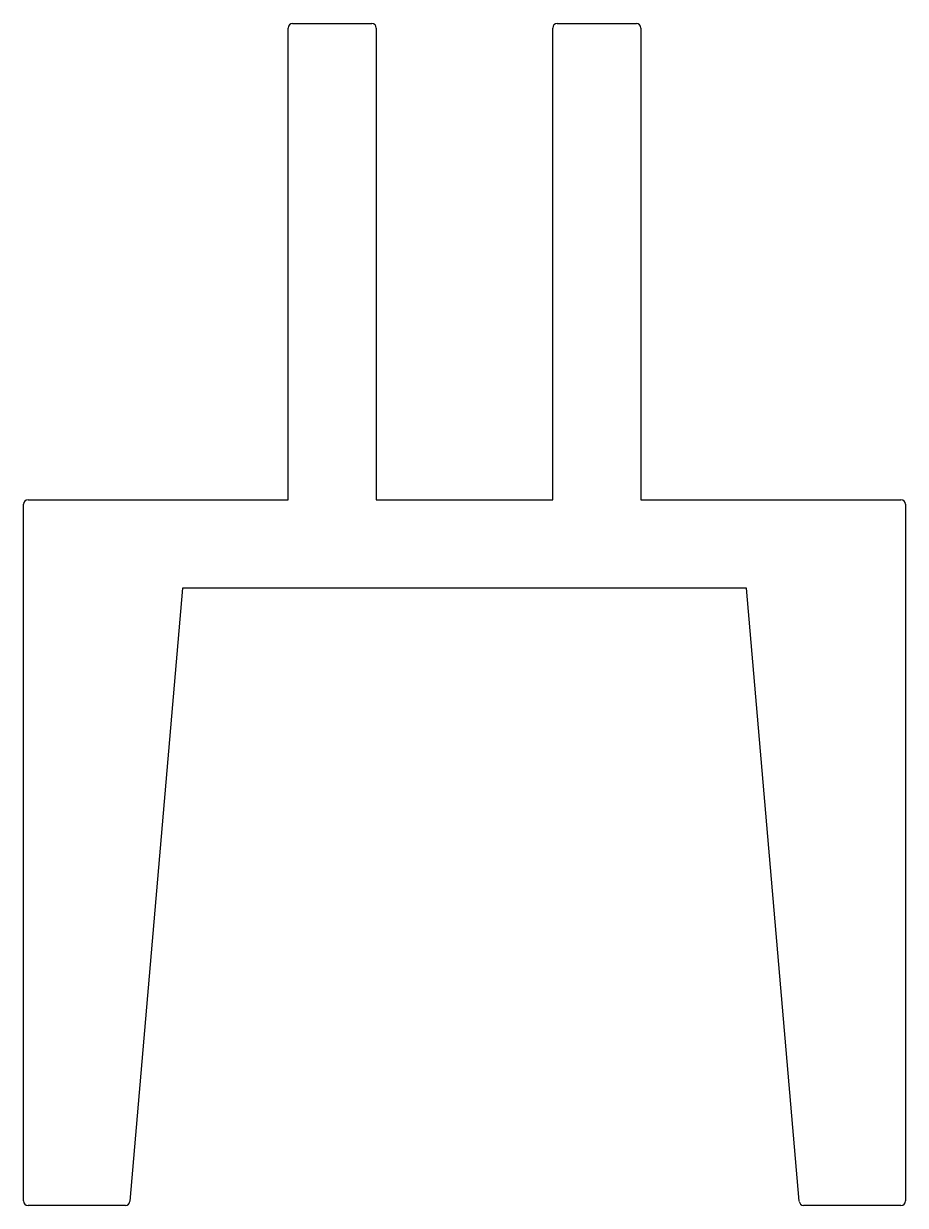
# Model space of a CAD drawing. Extents: x 2737 to 2837, y 1040 to 1174.
import ezdxf

# ---------------------------------------------------------------- set-up
doc = ezdxf.new("R2010")
doc.units = 0
doc.layers.get('0').update_dxf_attribs({"linetype": 'CONTINUOUS'})

msp = doc.modelspace()

# ---------------------------------------------------------------- linework, layer by layer
for p, q in [((2767.35, 1119.5), (2767.35, 1173)), ((2767.85, 1173.5), (2776.85, 1173.5)), ((2777.35, 1173), (2777.35, 1119.5)), ((2797.35, 1119.5), (2797.35, 1173)), ((2797.85, 1173.5), (2806.85, 1173.5)), ((2807.35, 1173), (2807.35, 1119.5)), ((2737.35, 1040), (2737.35, 1119)), ((2737.85, 1119.5), (2767.35, 1119.5)), ((2777.35, 1119.5), (2797.35, 1119.5)), ((2807.35, 1119.5), (2836.85, 1119.5)), ((2837.35, 1119), (2837.35, 1040)), ((2755.35, 1109.5), (2749.39, 1039.96)), ((2819.35, 1109.5), (2755.35, 1109.5)), ((2825.31, 1039.96), (2819.35, 1109.5)), ((2748.89, 1039.5), (2737.85, 1039.5)), ((2836.85, 1039.5), (2825.81, 1039.5))]:
    msp.add_line(p, q)
for centre, start, end in [((2767.85, 1173), 90, 180), ((2776.85, 1173), 0, 90), ((2797.85, 1173), 90, 180), ((2806.85, 1173), 0, 90), ((2737.85, 1119), 90, 180), ((2836.85, 1119), 0, 90), ((2737.85, 1040), 180, 270), ((2748.89, 1040), 270, 355.1009), ((2825.81, 1040), 184.8991, 270), ((2836.85, 1040), 270, 0)]:
    msp.add_arc(centre, 0.5, start, end)

doc.saveas('drawing.dxf')
